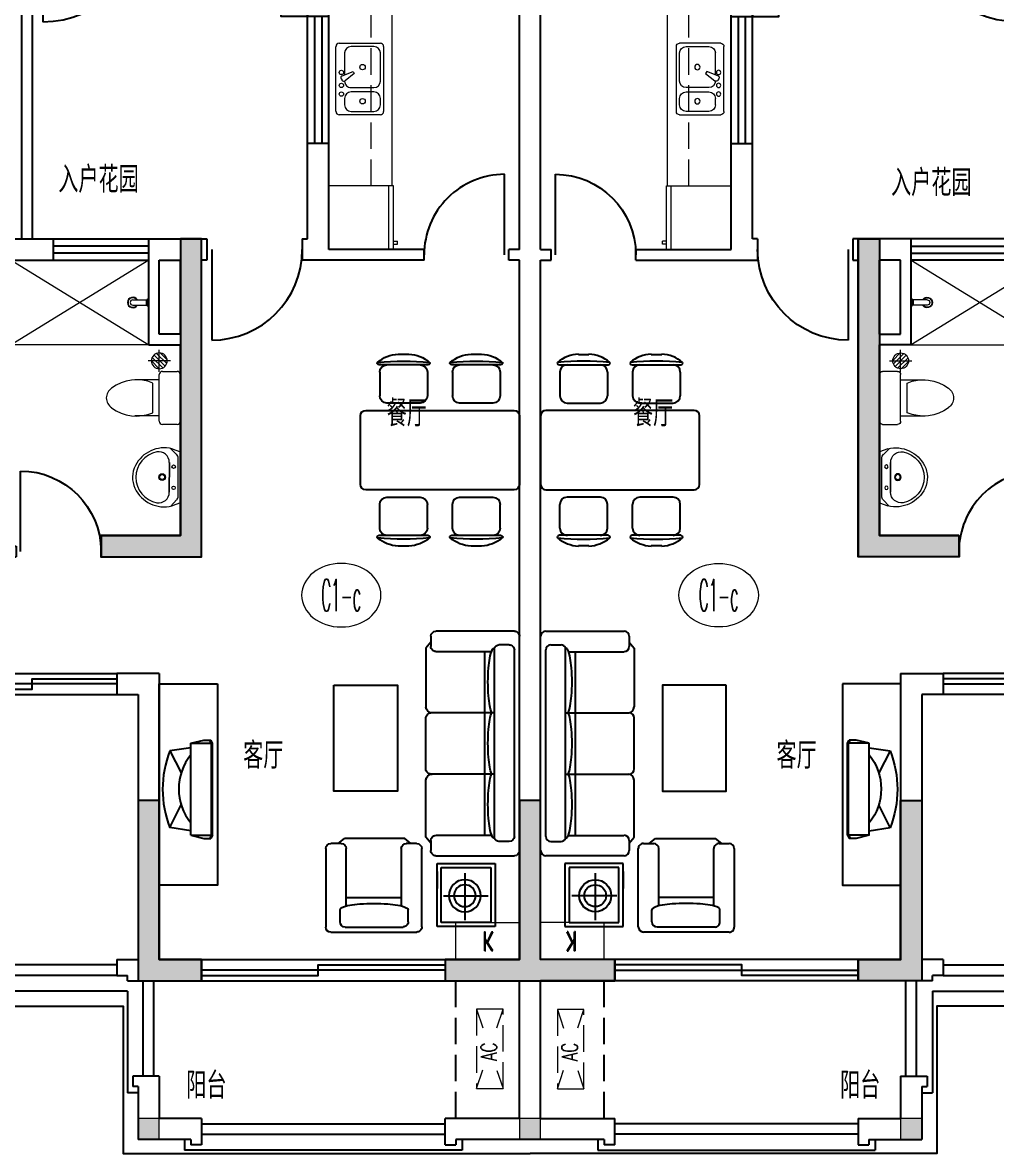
# Model space of a CAD drawing. Extents: x -503369 to -468969, y -592991 to -562131.
# Drawn here: x -490959 to -481766, y -592991 to -582319 of the extents above; entities that cross this region are included whole.
import ezdxf
from ezdxf.enums import TextEntityAlignment as Align

# ---------------------------------------------------------------- set-up
doc = ezdxf.new("R2010")
doc.units = 0
doc.header["$LTSCALE"] = 1000
doc.header["$MEASUREMENT"] = 0
doc.linetypes.add('DASH', pattern=[0.35, 0.25, -0.1])
doc.layers.get('0').update_dxf_attribs({"linetype": 'CONTINUOUS'})
for name, color, linetype, lineweight in [('AC', 11, 'CONTINUOUS', 9), ('FUR1', 223, 'CONTINUOUS', 0), ('GZH1', 8, 'CONTINUOUS', 9), ('GZZ1', 40, 'CONTINUOUS', 9), ('PS', 30, 'CONTINUOUS', 9), ('房间名称', 7, 'CONTINUOUS', 9)]:
    doc.layers.add(name, color=color, linetype=linetype, lineweight=lineweight)
for name, color, linetype in [('F', 8, 'CONTINUOUS'), ('FUR', 8, 'CONTINUOUS'), ('H1', 8, 'CONTINUOUS'), ('see', 200, 'CONTINUOUS'), ('STAIR', 3, 'CONTINUOUS'), ('WALL', 2, 'CONTINUOUS'), ('WINDOW', 3, 'CONTINUOUS'), ('WINDOW_TEXT', 7, 'CONTINUOUS'), ('Z1', 2, 'CONTINUOUS'), ('栏杆', 140, 'CONTINUOUS'), ('烟道', 193, 'CONTINUOUS'), ('热水器', 193, 'CONTINUOUS'), ('看线', 4, 'CONTINUOUS')]:
    doc.layers.add(name, color=color, linetype=linetype)
doc.styles.add('_HZTXT1', font='romand.shx', dxfattribs={"width": 0.7, "bigfont": 'hztxt.shx'})
doc.styles.add('_ROMANC', font='ROMANC', dxfattribs={"width": 0.6})
doc.styles.add('COMP', font='COMPLEX', dxfattribs={"bigfont": 'hztxt'})
doc.styles.add('DIM_FONT', font='ROMAND.shx', dxfattribs={"width": 0.7})
doc.styles.add('SIMPLEX', font='SIMPLEX.SHX')
doc.styles.get("Standard").update_dxf_attribs({"font": 'GBENOR', "bigfont": 'GBCBIG'})
doc.styles.add('ZBHZ', font='simplex.shx', dxfattribs={"width": 0.7, "bigfont": 'zbhz.shx'})

# ---------------------------------------------------------------- blocks, each defined once
blk = doc.blocks.new('dghy')
at = {"layer": 'H1'}
for points in [[(446041, 437841), (446241, 437841), (446041, 435041), (446241, 434841)], [(452641, 437841), (452441, 437841), (452641, 435041), (452441, 434841)], [(445291, 435041), (446041, 435041), (445291, 434841), (446241, 434841)], [(453391, 435041), (452641, 435041), (453391, 434841), (452441, 434841)], [(445641, 432541), (445841, 432541), (445641, 430841), (445841, 431041)], [(449241, 432541), (449441, 432541), (449241, 431041), (449441, 431041)], [(453041, 432541), (452841, 432541), (453041, 430841), (452841, 431041)], [(445841, 431041), (446241, 431041), (445641, 430841), (446241, 430841)], [(448541, 431041), (450141, 431041), (448541, 430841), (450141, 430841)], [(452841, 431041), (452441, 431041), (453041, 430841), (452441, 430841)]]:
    blk.add_solid(points, dxfattribs=at)
at = {"layer": 'Z1'}
for points in [[(445291, 435041), (445291, 434841), (446241, 434841), (446241, 437841), (446041, 437841), (446041, 435041)], [(453391, 435041), (453391, 434841), (452441, 434841), (452441, 437841), (452641, 437841), (452641, 435041)], [(446241, 430841), (446241, 431041), (445841, 431041), (445841, 432541), (445641, 432541), (445641, 430841)], [(448541, 430841), (450141, 430841), (450141, 431041), (449441, 431041), (449441, 432541), (449241, 432541), (449241, 431041), (448541, 431041)], [(452441, 430841), (452441, 431041), (452841, 431041), (452841, 432541), (453041, 432541), (453041, 430841)]]:
    blk.add_lwpolyline(points, close=True, dxfattribs=at)
blk = doc.blocks.new('_C10HGB')
at = {"linetype": 'DASH'}
for p, q in [((0, 250), (177, 191)), ((750, 250), (573, 191)), ((172, 57), (0, 0)), ((575, 58), (750, 0))]:
    blk.add_line(p, q, dxfattribs=at)
blk.add_lwpolyline([(750, 0), (750, 250), (0, 250), (0, 0), (750, 0)], dxfattribs=at)
at = {"style": '_ROMANC', "width": 0.7}
blk.add_text('AC', height=148.6, rotation=360, dxfattribs=at).set_placement((261, 60))
at = {"style": 'DIM_FONT', "width": 0.8, "flags": 9}
for tag in ['XSIZE', 'YSIZE']:
    blk.add_attdef(tag, (0, 0), '', height=0.5, dxfattribs=at)
blk = doc.blocks.new('_DBLK')
blk.add_line((-0.45, 0), (-0.45, -0.95))
blk.add_arc((-0.45, 0), 0.95, 270, 0)
at = {"layer": 'WINDOW_TEXT', "style": 'SIMPLEX', "flags": 9}
blk.add_attdef('A', text='', height=1, dxfattribs=at).set_placement((0, 1.5), align=Align.MIDDLE)
blk = doc.blocks.new('_WBLK')
for p, q in [((-0.5, 0.5), (0.5, 0.5)), ((0.5, 0.1667), (-0.5, 0.1667)), ((0.5, -0.1667), (-0.5, -0.1667)), ((-0.5, -0.5), (0.5, -0.5))]:
    blk.add_line(p, q)
at = {"layer": 'WINDOW_TEXT', "style": 'SIMPLEX', "flags": 9}
blk.add_attdef('A', text='', height=1, dxfattribs=at).set_placement((0, 1.5), align=Align.MIDDLE)
blk = doc.blocks.new('A$C3C1C112D')
for p, q in [((690, 706), (0, 706)), ((0, 50), (0, 706)), ((43, 670), (0, 670)), ((43, 671), (43, 640)), ((126, 640), (126, 671)), ((690, 670), (126, 670)), ((690, 706), (690, 50)), ((0, 561), (690, 561)), ((38, 562), (38, 95)), ((43, 640), (126, 640)), ((468, 619), (468, 607)), ((478, 610), (478, 593)), ((543, 610), (478, 610)), ((478, 593), (543, 593)), ((543, 593), (543, 610)), ((560, 618), (560, 607)), ((652, 562), (652, 95)), ((640, 0), (50, 0)), ((612, 55), (78, 55))]:
    blk.add_line(p, q)
blk.add_lwpolyline([(428, 611, 0.185158), (433, 599, 0.102042), (453, 584, 0.060862), (478, 576, 0.047173), (511, 573, 0.047173), (545, 576, 0.060862), (570, 584, 0.102042), (590, 599, 0.185158), (595, 611, 0.185158), (590, 624, 0.102042), (570, 638, 0.060862), (545, 647, 0.047173), (511, 650, 0.047173), (478, 647, 0.060862), (453, 638, 0.102042), (433, 624, 0.185158)], format="xyb", close=True)
for points in [[(560, 618, 0.259034), (558, 621, 0.076276), (546, 626, 0.036515), (533, 629, 0.026615), (514, 630, 0.026615), (495, 629, 0.036515), (482, 626, 0.076276), (470, 621, 0.259034), (468, 618, 0.078462), (468, 617, 0.056762)], [(560, 607, 0.259034), (558, 611, 0.076276), (546, 616, 0.036515), (533, 618, 0.026615), (514, 619, 0.026615), (495, 618, 0.036515), (482, 616, 0.076276), (470, 611, 0.259034), (468, 607, 0.259034), (470, 604, 0.056762), (478, 600, 0.036515)], [(543, 598, 0.008736), (546, 599, 0.076276), (558, 604, 0.259034), (560, 607, 0.259034)]]:
    blk.add_lwpolyline(points, format="xyb")
blk.add_circle((86, 671), 17.5)
for centre, radius, start, end in [((50, 50), 50, 180.0011, 270.0011), ((78, 95), 40, 180.0011, 270.0011), ((612, 95), 40, 270.0011, 0.0011), ((640, 50), 50, 270.0011, 0.0011)]:
    blk.add_arc(centre, radius, start, end)
at = {"oblique": 0, "width": 0.8, "flags": 9}
for tag in ['XSIZE', 'YSIZE']:
    blk.add_attdef(tag, (345, 706), '', height=0.5, rotation=0.0011, dxfattribs=at)
blk = doc.blocks.new('K')
at = {"layer": 'AC'}
blk.add_lwpolyline([(0, 0), (700, 0), (700, -300), (0, -300)], close=True, dxfattribs=at)
at = {"layer": 'AC', "style": '_HZTXT1', "width": 0.7}
blk.add_text('K', height=180, rotation=360, dxfattribs=at).set_placement((278, -244))
blk = doc.blocks.new('A$C508A78C2')
at = {"layer": 'AC', "xscale": -1, "rotation": 270}
blk.add_blockref('K', (300, 0), dxfattribs=at)
blk = doc.blocks.new('KT1')
at = {"layer": 'AC'}
blk.add_lwpolyline([(243659, 39366), (244009, 39366), (244009, 39966), (243659, 39966)], close=True, dxfattribs=at)
at = {"layer": 'AC', "style": '_HZTXT1', "width": 0.7}
blk.add_text('K', height=180, rotation=270, dxfattribs=at).set_placement((243748, 39714))
blk = doc.blocks.new('f')
at = {"layer": '热水器'}
blk.add_lwpolyline([(497435, 492394), (497435, 492144), (496935, 492144), (496935, 492394)], close=True, dxfattribs=at)
at = {"layer": '热水器', "style": '_HZTXT1', "oblique": -180, "text_generation_flag": 4, "width": 0.7}
blk.add_text('H', height=180, rotation=180, dxfattribs=at).set_placement((497262, 492182))
blk = doc.blocks.new('A$C69646BA1')
at = {"layer": 'FUR1'}
for p, q in [((65, 37), (7, 92)), ((38, 1), (9, 80)), ((519, 0), (38, 1)), ((41, 1), (518, 0)), ((99, 23), (459, 23)), ((420, 105), (138, 106)), ((138, 106), (420, 105)), ((495, 37), (552, 95)), ((548, 78), (519, 0))]:
    blk.add_line(p, q, dxfattribs=at)
for centre, radius in [((281, 173), 31.6), ((281, 173), 23), ((179, 66), 16.3), ((379, 65), 16.3)]:
    blk.add_circle(centre, radius, dxfattribs=at)
for centre, radius, start, end in [((307, 153), 307, 115.0915, 193.7817), ((279, 203), 250, 63.3535, 114.1543), ((279, 178), 244, 10.8497, 168.9284), ((248, 152), 309, 346.3232, 62.5659), ((139, 207), 101, 169.873, 269.3444), ((420, 206), 100, 270.0131, 10.3251), ((100, 73), 50, 226.7074, 269.8889), ((460, 72), 49.8, 269.7832, 315.4333)]:
    blk.add_arc(centre, radius, start, end, dxfattribs=at)
blk = doc.blocks.new('A$C466029EA')
for p, q in [((80, 200), (80, 430)), ((420, 200), (420, 430)), ((110, 260), (390, 260)), ((0, 30), (0, 170)), ((30, 200), (470, 200)), ((500, 170), (500, 30)), ((470, 0), (30, 0))]:
    blk.add_line(p, q)
for centre, radius, start, end in [((477, 413), 398, 143.3619, 202.5495), ((250, 590), 110, 33.4509, 146.5491), ((23, 413), 398, 337.4505, 36.6381), ((30, 170), 30, 90, 180), ((470, 170), 30, 0, 90), ((30, 30), 30, 180, 270), ((470, 30), 30, 270, 0)]:
    blk.add_arc(centre, radius, start, end)
at = {"style": 'DIM_FONT', "width": 0.8, "flags": 9}
for tag in ['YSIZE', 'XSIZE']:
    blk.add_attdef(tag, (250, 0), '', height=0.5, dxfattribs=at)
blk = doc.blocks.new('hdgfd')
at = {"layer": 'FUR1'}
for p, q in [((714922, 322637), (714852, 322637)), ((714852, 322627), (714852, 322637)), ((714922, 322627), (714852, 322627)), ((714862, 322487), (714862, 322627)), ((714912, 322617), (714862, 322617)), ((714912, 322487), (714912, 322627)), ((714922, 322627), (714922, 322637))]:
    blk.add_line(p, q, dxfattribs=at)
for radius, start, end in [(50, 120, 60), (45, 123.749, 56.251), (25, 180, 0)]:
    blk.add_arc((714887, 322487), radius, start, end, dxfattribs=at)
blk = doc.blocks.new('A$C64DF1172')
at = {"layer": 'PS', "linetype": 'ByBlock'}
h = blk.add_hatch(dxfattribs=at)
h.set_pattern_fill('ANSI31', color=256, scale=150, angle=180, style=0)
h.set_pattern_definition([(315, (-453209.595, 198025.227), (-13.25825215, -13.25825215), [])])
h.paths.add_polyline_path([(20, 70, 1), (120, 70, 1)])
for p, q in [((70, 140, 0), (70, 0, 0)), ((0, 70, 0), (140, 70, 0))]:
    blk.add_line(p, q, dxfattribs=at)
blk.add_circle((70, 70, 0), 50, dxfattribs=at)
blk = doc.blocks.new('JAFDSF')
at = {"layer": 'FUR1'}
for p, q in [((707041, 322322), (705741, 322322)), ((705741, 321522), (707041, 322322)), ((707041, 321522), (705741, 322322))]:
    blk.add_line(p, q, dxfattribs=at)
at = {"layer": 'WALL'}
for p, q in [((707041, 322322), (707041, 321522)), ((707041, 322322), (707341, 322322)), ((707141, 322222), (707141, 321522)), ((707341, 322222), (707141, 322222)), ((707141, 321522), (707341, 321522))]:
    blk.add_line(p, q, dxfattribs=at)
at = {"layer": 'FUR1', "xscale": -1}
for name, p, rotation in [('A$C69646BA1', (707342, 323850), 89.88893833648052), ('A$C466029EA', (707341, 323072), 90), ('hdgfd', (384404, -392965), 270)]:
    blk.add_blockref(name, p, dxfattribs=dict(at, rotation=rotation))
at = {"layer": 'PS', "xscale": 1.5, "yscale": 1.5, "zscale": 1.5, "rotation": 270}
blk.add_blockref('A$C64DF1172', (707036, 322577, 0), dxfattribs=at)
blk = doc.blocks.new('sdsf')
at = {"layer": '烟道'}
for points in [[(791666, 418028), (792216, 418028), (792216, 418448), (791666, 418448)], [(791681, 418043), (792201, 418043), (792201, 418433), (791681, 418433)]]:
    blk.add_lwpolyline(points, close=True, dxfattribs=at)
blk.add_lwpolyline([(792201, 418043), (791822, 418132), (791681, 418433)], dxfattribs=at)
blk = doc.blocks.new('REF1')
for p, q in [((-300, -566), (300, -566)), ((-250, -610), (-250, -650)), ((-220, -610), (-220, -650)), ((-250, -650), (-220, -650))]:
    blk.add_line(p, q)
blk.add_lwpolyline([(-300, -610), (300, -610), (300, 0), (-300, 0)], close=True)
blk = doc.blocks.new('M_E29JIV')
at = {"color": 0, "linetype": 'ByBlock'}
for p, q in [((31, 337), (419, 337)), ((0, -307), (0, 307)), ((82, 245), (82, 40)), ((358, 307), (143, 307)), ((419, -20), (419, 245)), ((450, 307), (450, -307)), ((48, 2), (57, -12)), ((59, 31), (163, 70)), ((173, 53), (87, -18)), ((163, 70), (173, 53)), ((143, -82), (358, -82)), ((82, -184), (82, -245)), ((358, -123), (143, -123)), ((419, -245), (419, -184)), ((143, -307), (358, -307)), ((419, -338), (31, -338))]:
    blk.add_line(p, q, dxfattribs=at)
for centre, radius in [((251, 112), 25.6), ((51, 61), 20.5), ((51, -61), 20.5), ((51, -143), 20.5), ((251, -210), 25.6)]:
    blk.add_circle(centre, radius, dxfattribs=at)
for centre, radius, start, end in [((31, 307), 30.7, 90, 180), ((419, 307), 30.7, 0, 90), ((143, 245), 61.4, 90, 180), ((358, 245), 61.4, 0, 90), ((66, 12), 20.5, 110.5377, 210), ((74, -2), 20.5, 210, 309.4623), ((143, -20), 61.4, 180, 270), ((358, -20), 61.4, 270, 0), ((143, -184), 61.4, 90, 180), ((358, -184), 61.4, 0, 90), ((31, -307), 30.7, 180, 270), ((143, -245), 61.4, 180, 270), ((358, -245), 61.4, 270, 0), ((419, -307), 30.7, 270, 0)]:
    blk.add_arc(centre, radius, start, end, dxfattribs=at)
at = {"style": 'DIM_FONT', "width": 0.8, "flags": 9}
for tag in ['XSIZE', 'YSIZE']:
    blk.add_attdef(tag, (0, 0), '', height=0.5, dxfattribs=at)
blk = doc.blocks.new('A$C65CE207E')
for p, q in [((500, 700), (0, 700)), ((0, 700), (0, 0)), ((44, 649), (387, 649)), ((44, 27), (44, 649)), ((100, 27), (100, 649)), ((387, 649), (387, 27)), ((500, 0), (500, 700)), ((52, 607), (68, 607)), ((52, 543), (52, 607)), ((68, 543), (52, 543)), ((77, 624), (66, 624)), ((68, 607), (68, 543)), ((78, 532), (66, 532)), ((52, 70), (52, 134)), ((52, 134), (68, 134)), ((77, 151), (66, 151)), ((68, 134), (68, 70)), ((387, 27), (44, 27)), ((68, 70), (52, 70)), ((78, 59), (66, 59)), ((0, 0), (500, 0))]:
    blk.add_line(p, q)
for points in [[(57, 607, -0.008736), (58, 610, -0.076276), (63, 622, -0.259034), (66, 624, -0.259034)], [(66, 624, -0.259034), (70, 622, -0.076276), (75, 610, -0.036515), (77, 597, -0.026615), (78, 578, -0.026615), (77, 559, -0.036515), (75, 546, -0.076276), (70, 534, -0.259034), (66, 532, -0.259034), (63, 534, -0.056762), (59, 543, -0.036515)], [(77, 624, -0.259034), (80, 622, -0.076276), (85, 610, -0.036515), (88, 597, -0.026615), (89, 578, -0.026615), (88, 559, -0.036515), (85, 546, -0.076276), (80, 534, -0.259034), (77, 532, -0.078462), (76, 532, -0.056762)], [(57, 134, -0.008736), (58, 137, -0.076276), (63, 149, -0.259034), (66, 151, -0.259034)], [(66, 151, -0.259034), (70, 149, -0.076276), (75, 137, -0.036515), (77, 124, -0.026615), (78, 105, -0.026615), (77, 86, -0.036515), (75, 73, -0.076276), (70, 61, -0.259034), (66, 59, -0.259034), (63, 61, -0.056762), (59, 70, -0.036515)], [(77, 151, -0.259034), (80, 149, -0.076276), (85, 137, -0.036515), (88, 124, -0.026615), (89, 105, -0.026615), (88, 86, -0.036515), (85, 73, -0.076276), (80, 61, -0.259034), (77, 59, -0.078462), (76, 59, -0.056762)]]:
    blk.add_lwpolyline(points, format="xyb")
for centre, radius in [((241, 484), 82.5), ((241, 484), 31.6), ((241, 192), 82.5), ((241, 192), 31.6)]:
    blk.add_circle(centre, radius)
at = {"oblique": -180, "text_generation_flag": 4, "width": 0.8, "flags": 9}
for tag in ['YSIZE', 'XSIZE']:
    blk.add_attdef(tag, (500, 350), '', height=0.5, rotation=90, dxfattribs=at)
blk = doc.blocks.new('ht')
at = {"layer": '烟道'}
for points in [[(452112, 309628), (452112, 309078), (451612, 309078), (451612, 309628)], [(452097, 309613), (452097, 309093), (451627, 309093), (451627, 309613)]]:
    blk.add_lwpolyline(points, close=True, dxfattribs=at)
blk.add_lwpolyline([(452097, 309093), (452008, 309471), (451627, 309613)], dxfattribs=at)
blk = doc.blocks.new('hgsgdf')
at = {"layer": 'FUR1', "linetype": 'DASH'}
for p, q in [((673924, 475258), (673924, 477108)), ((675324, 477108), (674024, 477108))]:
    blk.add_line(p, q, dxfattribs=at)
at = {"layer": 'FUR1'}
for p in [(674124, 475258), (675324, 477058)]:
    blk.add_line(p, (674124, 477058), dxfattribs=at)
at = {"layer": 'see'}
blk.add_line((671624, 467658), (669824, 467658), dxfattribs=at)
at = {"layer": 'STAIR'}
for q in [(670674, 477058), (670074, 474758)]:
    blk.add_line((670074, 477058), q, dxfattribs=at)
at = {"layer": 'WALL'}
for p, q in [((670774, 477858), (670524, 477858)), ((670774, 477858), (670774, 477658)), ((671774, 477858), (671824, 477858)), ((671774, 477858), (671774, 477658)), ((672024, 477858), (675424, 477858)), ((670774, 477658), (670724, 477658)), ((671774, 477658), (673324, 477658)), ((673324, 476858), (673324, 477658)), ((673524, 477658), (675324, 477658)), ((673524, 476858), (673524, 477658)), ((675324, 474658), (675324, 477658)), ((673524, 476858), (673324, 476858)), ((673324, 474758), (673324, 475658)), ((673524, 475658), (673324, 475658)), ((673524, 474658), (673524, 475658)), ((667524, 473658), (667524, 474758)), ((667524, 474758), (670924, 474758)), ((670924, 474558), (670924, 474758)), ((671824, 474758), (672374, 474758)), ((671824, 474558), (671824, 474758)), ((672374, 474758), (672374, 474558)), ((673274, 474758), (673324, 474758)), ((673274, 474758), (673274, 474558)), ((674424, 474658), (673524, 474658)), ((674424, 474558), (674424, 474658)), ((675324, 474658), (675224, 474658)), ((675224, 474558), (675224, 474658)), ((670424, 474558), (667724, 474558)), ((667724, 473558), (667724, 474558)), ((670424, 471858), (670424, 474558)), ((670524, 471858), (670524, 474558)), ((670524, 474558), (670924, 474558)), ((672124, 473858), (672124, 474558)), ((672374, 474558), (672324, 474558)), ((672324, 471758), (672324, 474558)), ((674424, 474558), (673274, 474558)), ((675324, 474558), (675224, 474558)), ((675324, 467958), (675324, 474558)), ((672124, 471958), (672124, 473758)), ((667724, 471958), (665924, 471958)), ((665924, 471958), (665924, 467758)), ((667724, 471958), (667724, 471858)), ((671374, 471958), (672124, 471958)), ((667724, 471858), (669474, 471858)), ((669474, 471858), (669474, 471758)), ((670374, 471858), (670424, 471858)), ((670374, 471858), (670374, 471758)), ((670524, 471858), (670574, 471858)), ((670574, 471858), (670574, 471758)), ((671374, 471858), (671374, 471758)), ((669224, 471758), (666124, 471758)), ((666124, 471758), (666124, 467958)), ((669224, 471658), (669224, 471758)), ((669424, 471758), (669474, 471758)), ((669424, 471658), (669424, 471758)), ((670374, 471758), (670574, 471758)), ((671374, 471758), (672324, 471758)), ((669224, 471658), (669424, 471658)), ((669224, 470758), (669424, 470758)), ((669224, 467958), (669224, 470758)), ((669424, 470658), (669424, 470758)), ((669424, 470658), (669924, 470658)), ((669924, 470658), (669924, 470458)), ((671524, 470658), (671524, 470458)), ((671924, 470658), (671524, 470658)), ((671924, 470658), (671924, 467958)), ((669424, 467958), (669424, 470458)), ((669424, 470458), (669924, 470458)), ((671524, 470458), (671724, 470458)), ((671724, 470458), (671724, 467958)), ((669924, 467958), (669424, 467958)), ((669924, 467958), (669924, 467808)), ((671524, 467958), (671524, 467808)), ((671524, 467958), (671724, 467958)), ((671924, 467958), (672324, 467958)), ((672324, 467958), (672324, 467758)), ((674624, 467958), (675324, 467958)), ((674624, 467958), (674624, 467758)), ((669824, 467758), (669724, 467758)), ((669924, 467808), (669824, 467808)), ((669824, 467758), (669824, 467808)), ((671524, 467808), (671624, 467808)), ((671624, 467758), (671624, 467808)), ((671624, 467758), (672324, 467758)), ((674624, 467758), (675324, 467758))]:
    blk.add_line(p, q, dxfattribs=at)
at = {"layer": 'WINDOW'}
for p, q in [((667724, 473558), (667724, 471958)), ((669924, 470658), (671524, 470658)), ((669924, 470458), (671524, 470458)), ((672324, 467958), (674624, 467958)), ((672324, 467758), (674624, 467758))]:
    blk.add_line(p, q, dxfattribs=at)
for points in [[(669924, 470508), (670724, 470508), (670724, 470558), (669924, 470558)], [(671524, 470558), (670724, 470558), (670724, 470608), (671524, 470608)], [(671524, 470558), (670724, 470558), (670724, 470608), (671524, 470608)], [(672324, 467808), (673424, 467808), (673424, 467858), (672324, 467858)], [(674624, 467858), (673424, 467858), (673424, 467908), (674624, 467908)], [(674624, 467858), (673424, 467858), (673424, 467908), (674624, 467908)]]:
    blk.add_lwpolyline(points, close=True, dxfattribs=at)
at = {"layer": '栏杆'}
for p, q in [((670624, 477658), (670624, 474758)), ((670724, 477658), (670724, 474758)), ((671524, 467908), (669924, 467908)), ((671524, 467808), (669924, 467808))]:
    blk.add_line(p, q, dxfattribs=at)
at = {"layer": 'AC'}
for name, p, rotation in [('_C10HGB', (670527, 475732), 90), ('A$C508A78C2', (666423, 470623), 180)]:
    blk.add_blockref(name, p, dxfattribs=dict(at, rotation=rotation))
at = {"layer": 'AC', "xscale": -1}
for name, p, rotation in [('K', (669074, 474258), 180), ('KT1', (714689, 711967), 90)]:
    blk.add_blockref(name, p, dxfattribs=dict(at, rotation=rotation))
at = {"layer": 'FUR1', "xscale": 0.9916666666395026, "yscale": 0.9916666666395026, "zscale": 0.9916666666666667, "rotation": 270.0000004304741}
blk.add_blockref('A$C3C1C112D', (672547, 477594), dxfattribs=at)
at = {"layer": 'FUR1'}
blk.add_blockref('ht', (221911, 168031), dxfattribs=at)
for name, p, rotation in [('A$C65CE207E', (675074, 477108), 90), ('M_E29JIV', (673592, 476268), 4.66907463e-08), ('REF1', (673524, 474958), 89.99999993663398)]:
    blk.add_blockref(name, p, dxfattribs=dict(at, rotation=rotation))
at = {"layer": 'WINDOW'}
for name, p, xscale, yscale, zscale in [('_DBLK', (671274, 477758), 1000, 1000, 1000), ('_WBLK', (671374, 474658), 900, 200, 900), ('_DBLK', (672824, 474658), 900, 900, 900)]:
    blk.add_blockref(name, p, dxfattribs=dict(at, xscale=xscale, yscale=yscale, zscale=zscale))
for name, p, xscale, yscale, zscale, rotation in [('_WBLK', (673424, 476258), 1200, 200.0000000001164, 1200, 90), ('_DBLK', (674824, 474608), 800, 800, 800, 180), ('_DBLK', (669924, 471808), 900, 900, 900, 180), ('_DBLK', (670974, 471808), -800, 800, 800, 180), ('_DBLK', (669324, 471208), 900, 900, 900, 270)]:
    blk.add_blockref(name, p, dxfattribs=dict(at, xscale=xscale, yscale=yscale, zscale=zscale, rotation=rotation))
at = {"layer": '房间名称', "xscale": -1, "rotation": 180}
blk.add_blockref('JAFDSF', (-35217, 796080), dxfattribs=at)
at = {"layer": '烟道'}
blk.add_blockref('sdsf', (-122142, 56730), dxfattribs=at)
at = {"layer": '热水器', "rotation": 90}
blk.add_blockref('f', (1165468, -20077), dxfattribs=at)
blk = doc.blocks.new('dgsdf')
at = {"layer": 'FUR1', "linetype": 'DASH'}
for p, q in [((685252, 477108), (686552, 477108)), ((686652, 475258), (686652, 477108))]:
    blk.add_line(p, q, dxfattribs=at)
at = {"layer": 'FUR1'}
for p in [(685252, 477058), (686452, 475258)]:
    blk.add_line(p, (686452, 477058), dxfattribs=at)
at = {"layer": 'see'}
blk.add_line((688952, 467658), (690752, 467658), dxfattribs=at)
at = {"layer": 'STAIR'}
for q in [(689902, 477058), (690502, 474758)]:
    blk.add_line((690502, 477058), q, dxfattribs=at)
at = {"layer": 'WALL'}
for p, q in [((688552, 477858), (685152, 477858)), ((688802, 477858), (688752, 477858)), ((688802, 477858), (688802, 477658)), ((689802, 477858), (690052, 477858)), ((689802, 477858), (689802, 477658)), ((685252, 474658), (685252, 477658)), ((687052, 477658), (685252, 477658)), ((687052, 476858), (687052, 477658)), ((688802, 477658), (687252, 477658)), ((687252, 476858), (687252, 477658)), ((689802, 477658), (690252, 477658)), ((687052, 476858), (687252, 476858)), ((687052, 474658), (687052, 475658)), ((687052, 475658), (687252, 475658)), ((687252, 474758), (687252, 475658)), ((687302, 474758), (687252, 474758)), ((687302, 474758), (687302, 474558)), ((688202, 474758), (688202, 474558)), ((688752, 474758), (688202, 474758)), ((688752, 474558), (688752, 474758)), ((693052, 474758), (689652, 474758)), ((689652, 474558), (689652, 474758)), ((693052, 473658), (693052, 474758)), ((685252, 474658), (685352, 474658)), ((685352, 474558), (685352, 474658)), ((686152, 474658), (687052, 474658)), ((686152, 474558), (686152, 474658)), ((685252, 474558), (685352, 474558)), ((685252, 467958), (685252, 474558)), ((686152, 474558), (687302, 474558)), ((688202, 474558), (688252, 474558)), ((688252, 471758), (688252, 474558)), ((688452, 473858), (688452, 474558)), ((690052, 474558), (689652, 474558)), ((690052, 471858), (690052, 474558)), ((690152, 474558), (692852, 474558)), ((690152, 471858), (690152, 474558)), ((692852, 473558), (692852, 474558)), ((688452, 471958), (688452, 473758)), ((689202, 471958), (688452, 471958)), ((692852, 471958), (694652, 471958)), ((692852, 471958), (692852, 471858)), ((694652, 471958), (694652, 467758)), ((689202, 471858), (689202, 471758)), ((690052, 471858), (690002, 471858)), ((690002, 471858), (690002, 471758)), ((690202, 471858), (690152, 471858)), ((690202, 471858), (690202, 471758)), ((692852, 471858), (691102, 471858)), ((691102, 471858), (691102, 471758)), ((689202, 471758), (688252, 471758)), ((690202, 471758), (690002, 471758)), ((691152, 471758), (691102, 471758)), ((691152, 471658), (691152, 471758)), ((691352, 471658), (691352, 471758)), ((691352, 471758), (694452, 471758)), ((694452, 471758), (694452, 467958)), ((691352, 471658), (691152, 471658)), ((691152, 470658), (691152, 470758)), ((691352, 470758), (691152, 470758)), ((691352, 467958), (691352, 470758)), ((688652, 470658), (688652, 467958)), ((688652, 470658), (689052, 470658)), ((689052, 470658), (689052, 470458)), ((690652, 470658), (690652, 470458)), ((691152, 470658), (690652, 470658)), ((688852, 470458), (688852, 467958)), ((689052, 470458), (688852, 470458)), ((691152, 470458), (690652, 470458)), ((691152, 467958), (691152, 470458)), ((685952, 467958), (685252, 467958)), ((685952, 467958), (685952, 467758)), ((688252, 467958), (688252, 467758)), ((688652, 467958), (688252, 467958)), ((689052, 467958), (688852, 467958)), ((689052, 467958), (689052, 467808)), ((690652, 467958), (690652, 467808)), ((690652, 467958), (691152, 467958)), ((685952, 467758), (685252, 467758)), ((688952, 467758), (688252, 467758)), ((689052, 467808), (688952, 467808)), ((688952, 467758), (688952, 467808)), ((690652, 467808), (690752, 467808)), ((690752, 467758), (690752, 467808)), ((690752, 467758), (690852, 467758))]:
    blk.add_line(p, q, dxfattribs=at)
at = {"layer": 'WINDOW'}
for p, q in [((692852, 473558), (692852, 471958)), ((690652, 470658), (689052, 470658)), ((690652, 470458), (689052, 470458)), ((688252, 467958), (685952, 467958)), ((688252, 467758), (685952, 467758))]:
    blk.add_line(p, q, dxfattribs=at)
for points in [[(689052, 470558), (689852, 470558), (689852, 470608), (689052, 470608)], [(689052, 470558), (689852, 470558), (689852, 470608), (689052, 470608)], [(690652, 470508), (689852, 470508), (689852, 470558), (690652, 470558)], [(685952, 467858), (687152, 467858), (687152, 467908), (685952, 467908)], [(685952, 467858), (687152, 467858), (687152, 467908), (685952, 467908)], [(688252, 467808), (687152, 467808), (687152, 467858), (688252, 467858)]]:
    blk.add_lwpolyline(points, close=True, dxfattribs=at)
at = {"layer": '栏杆'}
for p, q in [((689852, 477658), (689852, 474758)), ((689902, 477658), (689902, 474758)), ((689052, 467908), (690652, 467908)), ((689052, 467808), (690652, 467808))]:
    blk.add_line(p, q, dxfattribs=at)
at = {"layer": 'AC', "xscale": -1}
for name, p, rotation in [('_C10HGB', (690049, 475732), 270), ('A$C508A78C2', (694153, 470623), 180)]:
    blk.add_blockref(name, p, dxfattribs=dict(at, rotation=rotation))
at = {"layer": 'AC'}
for name, p, rotation in [('K', (691502, 474258), 180), ('KT1', (645887, 711967), 270)]:
    blk.add_blockref(name, p, dxfattribs=dict(at, rotation=rotation))
at = {"layer": 'FUR1', "xscale": -1}
for name, p, rotation in [('A$C65CE207E', (685502, 477108), 270), ('M_E29JIV', (686984, 476268), 359.9999999533093), ('REF1', (687052, 474958), 270.000000063366)]:
    blk.add_blockref(name, p, dxfattribs=dict(at, rotation=rotation))
blk.add_blockref('ht', (1138664, 168031), dxfattribs=at)
at = {"layer": 'FUR1', "xscale": -0.9916666666395026, "yscale": 0.9916666666395026, "zscale": 0.9916666666666667, "rotation": 89.99999956952593}
blk.add_blockref('A$C3C1C112D', (688029, 477594), dxfattribs=at)
at = {"layer": 'WINDOW'}
for name, p, xscale, yscale, zscale in [('_DBLK', (689302, 477758), -1000, 1000, 1000), ('_WBLK', (689202, 474658), -900, 200, 900), ('_DBLK', (687752, 474658), -900, 900, 900)]:
    blk.add_blockref(name, p, dxfattribs=dict(at, xscale=xscale, yscale=yscale, zscale=zscale))
for name, p, xscale, yscale, zscale, rotation in [('_WBLK', (687152, 476258), -1200, 200.0000000001164, 1200, 270), ('_DBLK', (685752, 474608), -800, 800, 800, 180), ('_DBLK', (690652, 471808), -900, 900, 900, 180), ('_DBLK', (689602, 471808), 800, 800, 800, 180), ('_DBLK', (691252, 471208), -900, 900, 900, 90)]:
    blk.add_blockref(name, p, dxfattribs=dict(at, xscale=xscale, yscale=yscale, zscale=zscale, rotation=rotation))
at = {"layer": '房间名称', "rotation": 180}
blk.add_blockref('JAFDSF', (1395793, 796080), dxfattribs=at)
at = {"layer": '烟道'}
blk.add_blockref('sdsf', (-101163, 56730), dxfattribs=at)
at = {"layer": '热水器', "xscale": -1, "rotation": 270}
blk.add_blockref('f', (195108, -20077), dxfattribs=at)
blk = doc.blocks.new('ytt')
at = {"layer": 'see'}
for p, q in [((461681, 389858), (461681, 389958)), ((464301, 389958), (461681, 389958)), ((464301, 389858), (464301, 389958)), ((465581, 389958), (468201, 389958)), ((465581, 389858), (465581, 389958)), ((468201, 389858), (468201, 389958)), ((461241, 389418), (461141, 389418)), ((461141, 388458), (461141, 389418)), ((468641, 389418), (468741, 389418)), ((468741, 388458), (468741, 389418))]:
    blk.add_line(p, q, dxfattribs=at)
at = {"layer": 'STAIR', "linetype": 'DASH'}
for p, q in [((464241, 389658), (464241, 388358)), ((465641, 389658), (465641, 388358))]:
    blk.add_line(p, q, dxfattribs=at)
at = {"layer": 'WALL'}
for p, q in [((461241, 389358), (461241, 389858)), ((461741, 389858), (461241, 389858)), ((461841, 389908), (461741, 389908)), ((461741, 389858), (461741, 389908)), ((461841, 389658), (461841, 389908)), ((464141, 389908), (464141, 389658)), ((464141, 389908), (464241, 389908)), ((464241, 389858), (464241, 389908)), ((465641, 389858), (464241, 389858)), ((465741, 389908), (465641, 389908)), ((465641, 389858), (465641, 389908)), ((465741, 389908), (465741, 389658)), ((468041, 389658), (468041, 389908)), ((468041, 389908), (468141, 389908)), ((468141, 389858), (468141, 389908)), ((468141, 389858), (468641, 389858)), ((468641, 389358), (468641, 389858)), ((461441, 389258), (461441, 389658)), ((461841, 389658), (461441, 389658)), ((464841, 389658), (464141, 389658)), ((464841, 389658), (464841, 388358)), ((465041, 389658), (465741, 389658)), ((465041, 389658), (465041, 388358)), ((468041, 389658), (468441, 389658)), ((468441, 389258), (468441, 389658)), ((461191, 389258), (461191, 389358)), ((461241, 389358), (461191, 389358)), ((468641, 389358), (468691, 389358)), ((468691, 389258), (468691, 389358)), ((461441, 389258), (461191, 389258)), ((468441, 389258), (468691, 389258))]:
    blk.add_line(p, q, dxfattribs=at)
at = {"layer": '栏杆'}
for p, q in [((461841, 389808), (464141, 389808)), ((468041, 389808), (465741, 389808)), ((461841, 389708), (464141, 389708)), ((468041, 389708), (465741, 389708)), ((461291, 389258), (461291, 388358)), ((461391, 389258), (461391, 388358)), ((468491, 389258), (468491, 388358)), ((468591, 389258), (468591, 388358))]:
    blk.add_line(p, q, dxfattribs=at)
at = {"layer": 'AC', "xscale": -1, "rotation": 90}
for p in [(464687, 389377), (465450, 389379)]:
    blk.add_blockref('_C10HGB', p, dxfattribs=at)
blk = doc.blocks.new('l4')
at = {"layer": 'GZH1'}
for points in [[(455848, 422476), (456048, 422476), (455848, 422276), (456048, 422276)], [(459448, 422476), (459648, 422476), (459448, 422276), (459648, 422276)], [(463048, 422476), (463248, 422476), (463048, 422276), (463248, 422276)]]:
    blk.add_solid(points, dxfattribs=at)
at = {"layer": 'GZZ1'}
for points in [[(455848, 422276), (456048, 422276), (456048, 422476), (455848, 422476)], [(459448, 422276), (459648, 422276), (459648, 422476), (459448, 422476)], [(463048, 422276), (463248, 422276), (463248, 422476), (463048, 422476)]]:
    blk.add_lwpolyline(points, close=True, dxfattribs=at)
at = {"layer": 'H1'}
for points in [[(456248, 430776), (456448, 430776), (456248, 427976), (456448, 427776)], [(462848, 430776), (462648, 430776), (462848, 427976), (462648, 427776)], [(455498, 427976), (456248, 427976), (455498, 427776), (456448, 427776)], [(463598, 427976), (462848, 427976), (463598, 427776), (462648, 427776)], [(455848, 425476), (456048, 425476), (455848, 423776), (456048, 423976)], [(459448, 425476), (459648, 425476), (459448, 423976), (459648, 423976)], [(463248, 425476), (463048, 425476), (463248, 423776), (463048, 423976)], [(456048, 423976), (456448, 423976), (455848, 423776), (456448, 423776)], [(458748, 423976), (460348, 423976), (458748, 423776), (460348, 423776)], [(463048, 423976), (462648, 423976), (463248, 423776), (462648, 423776)]]:
    blk.add_solid(points, dxfattribs=at)
at = {"layer": 'Z1'}
for points in [[(455498, 427976), (455498, 427776), (456448, 427776), (456448, 430776), (456248, 430776), (456248, 427976)], [(463598, 427976), (463598, 427776), (462648, 427776), (462648, 430776), (462848, 430776), (462848, 427976)], [(456448, 423776), (456448, 423976), (456048, 423976), (456048, 425476), (455848, 425476), (455848, 423776)], [(458748, 423776), (460348, 423776), (460348, 423976), (459648, 423976), (459648, 425476), (459448, 425476), (459448, 423976), (458748, 423976)], [(462648, 423776), (462648, 423976), (463048, 423976), (463048, 425476), (463248, 425476), (463248, 423776)]]:
    blk.add_lwpolyline(points, close=True, dxfattribs=at)
blk = doc.blocks.new('A$C36161383')
for p, q in [((2052, 1828), (2792, 1828)), ((2005, 1710), (1957, 1652)), ((2004, 1684), (2004, 1780)), ((2840, 1780), (2840, 970)), ((1957, 1083), (1957, 1652)), ((2594, 1635), (2052, 1636)), ((2512, 1631), (2512, 1118)), ((2744, 1693), (2628, 1693)), ((2792, 1645), (2792, 1099)), ((2796, 1536), (2792, 1536)), ((2792, 1436), (2792, 1435)), ((2005, 1025), (1957, 1083)), ((2002, 972), (2002, 1068)), ((2594, 1115), (2052, 1115)), ((2743, 1051), (2631, 1051)), ((103, 835), (161, 883)), ((161, 883), (713, 883)), ((1300, 883), (819, 883)), ((1943, 883), (1406, 883)), ((2001, 835), (1943, 883)), ((2791, 922), (2052, 922)), ((0, 48), (0, 788)), ((48, 836), (144, 836)), ((189, 803), (191, 801)), ((193, 258), (193, 788)), ((770, 235), (770, 835)), ((1348, 235), (1348, 835)), ((1927, 257), (1927, 786)), ((1974, 836), (2071, 836)), ((2119, 788), (2119, 48)), ((2192, 778), (2192, 230)), ((2788, 778), (2192, 778)), ((2269, 778), (2427, 778)), ((2788, 230), (2788, 778)), ((2231, 738), (2231, 270)), ((2749, 738), (2231, 738)), ((2496, 718), (2496, 295)), ((2749, 270), (2749, 738)), ((2284, 516), (2727, 516)), ((1922, 328), (196, 328)), ((1958, 235), (155, 235)), ((1926, 258), (1926, 260)), ((2192, 230), (2788, 230)), ((2231, 270), (2749, 270)), ((129, 96), (129, 193)), ((1984, 96), (1984, 193)), ((1936, 48), (177, 48)), ((2071, 0), (48, 0))]:
    blk.add_line(p, q)
blk.add_lwpolyline([(508, 1752), (508, 1152), (1508, 1152), (1508, 1752)], close=True)
for radius in [151, 103]:
    blk.add_circle((2496, 516), radius)
for centre, radius, start, end in [((2052, 1780), 48.2, 89.977, 179.977), ((2792, 1780), 48.2, 359.977, 89.977), ((2052, 1684), 48.2, 179.977, 269.977), ((3459, 1439), 888, 169.4624, 175.5808), ((2947, 1534), 368, 156.2624, 169.4624), ((2628, 1674), 19.3, 89.977, 156.2624), ((2744, 1645), 48.2, 359.977, 89.977), ((4289, 1374), 1720, 175.5808, 179.977), ((4289, 1374), 1720, 179.977, 184.3732), ((3459, 1311), 888, 184.3732, 190.4916), ((2052, 1067), 48.2, 89.977, 179.977), ((2947, 1216), 368, 190.4916, 204.8181), ((2743, 1099), 48.2, 269.977, 359.977), ((2052, 970), 48.2, 179.977, 269.977), ((2631, 1070), 19.3, 204.8181, 269.977), ((2791, 970), 48.2, 269.977, 359.977), ((713, 825), 57.8, 0, 90), ((819, 835), 48.2, 90, 180), ((1300, 835), 48.2, 360, 90), ((1406, 825), 57.8, 90, 180), ((48, 788), 48.2, 90, 180), ((144, 788), 48.2, 360, 90), ((1974, 788), 48.2, 90, 180), ((2071, 788), 48.2, 360, 90), ((177, 193), 48.2, 111.7614, 180), ((177, 237), 17.5, 114.1363, 179.7479), ((320, -82), 368, 100.5146, 114.1363), ((415, -594), 888, 94.3962, 100.5146), ((479, -1423), 1720, 90, 94.3962), ((479, -1423), 1720, 85.6038, 90), ((542, -594), 888, 79.4854, 85.6038), ((637, -82), 368, 68.9667, 79.4854), ((899, -82), 368, 100.5146, 111.0333), ((994, -594), 888, 94.3962, 100.5146), ((1058, -1423), 1720, 90, 94.3962), ((1058, -1423), 1720, 85.6038, 90), ((1122, -594), 888, 79.4854, 85.6038), ((1217, -82), 368, 68.9667, 79.4854), ((1475, -82), 368, 100.5146, 111.0333), ((1570, -594), 888, 94.3962, 100.5146), ((1634, -1423), 1720, 90, 94.3962), ((1634, -1423), 1720, 85.6038, 90), ((1698, -594), 888, 79.4854, 85.6038), ((1793, -82), 368, 65.8637, 79.4854), ((1936, 237), 17.5, 0.4251, 65.8637), ((1936, 193), 48.2, 360, 68.4088), ((48, 48), 48.2, 180, 270), ((177, 96), 48.2, 180, 270), ((1936, 96), 48.2, 270, 360), ((2071, 48), 48.2, 270, 360)]:
    blk.add_arc(centre, radius, start, end)
blk = doc.blocks.new('A$C0E8A3607')
for p, q in [((70, 205), (101, 402)), ((101, 402), (316, 296)), ((826, 402), (618, 296)), ((856, 205), (826, 402)), ((30, 205), (0, 81)), ((30, 205), (897, 205)), ((30, 205), (30, 0)), ((897, 205), (897, 0)), ((897, 205), (897, 0)), ((897, 205), (927, 81)), ((0, 81), (0, 16)), ((30, 0), (0, 16)), ((32, 10), (2, 25)), ((30, 10), (897, 10)), ((895, 10), (925, 25)), ((897, 0), (927, 16)), ((927, 81), (927, 16)), ((30, 0), (897, 0))]:
    blk.add_line(p, q)
for centre, radius, start, end in [((463, -508), 979, 68.2528, 111.7472), ((467, -193), 511, 50.9799, 129.0201)]:
    blk.add_arc(centre, radius, start, end)
blk = doc.blocks.new('A$C453044A9')
at = {"xscale": -1}
blk.add_blockref('A$C0E8A3607', (927, 0), dxfattribs=at)
blk = doc.blocks.new('M_C25MYD')
for p, q in [((-389, 921), (-290, 921)), ((298, 921), (397, 921)), ((-569, 821), (-109, 821)), ((-564, 754), (-564, 529)), ((-114, 754), (-114, 529)), ((117, 821), (577, 821)), ((122, 754), (122, 529)), ((572, 754), (572, 529)), ((-497, 461), (-182, 461)), ((190, 461), (505, 461)), ((-746, 342), (-746, -308)), ((704, 392), (-696, 392)), ((754, -308), (754, 342)), ((-696, -358), (704, -358)), ((-564, -720), (-564, -495)), ((-182, -427), (-497, -427)), ((-114, -720), (-114, -495)), ((122, -720), (122, -495)), ((505, -427), (190, -427)), ((572, -720), (572, -495)), ((-109, -787), (-569, -787)), ((577, -787), (117, -787)), ((-290, -887), (-389, -887)), ((397, -887), (298, -887))]:
    blk.add_line(p, q)
for centre, radius, start, end in [((-379, 606), 316, 91.7651, 130.7265), ((-339, -1857), 2713, 84.8023, 95.1977), ((-300, 606), 316, 49.2735, 88.2349), ((307, 606), 316, 91.7651, 130.7265), ((347, -1857), 2713, 84.8023, 95.1977), ((387, 606), 316, 49.2735, 88.2349), ((-579, 837), 10, 130.7265, 202.67), ((-569, 841), 20, 202.67, 270), ((-497, 754), 67.5, 90, 180), ((-182, 754), 67.5, 0, 90), ((-109, 841), 20, 270, 337.33), ((-100, 837), 10, 337.33, 49.2735), ((108, 837), 10, 130.7265, 202.67), ((117, 841), 20, 202.67, 270), ((190, 754), 67.5, 90, 180), ((505, 754), 67.5, 0, 90), ((577, 841), 20, 270, 337.33), ((587, 837), 10, 337.33, 49.2735), ((-497, 529), 67.5, 180, 270), ((-182, 529), 67.5, 270, 0), ((190, 529), 67.5, 180, 270), ((505, 529), 67.5, 270, 0), ((-696, 342), 50, 90, 180), ((704, 342), 50, 0, 90), ((-696, -308), 50, 180, 270), ((704, -308), 50, 270, 0), ((-497, -495), 67.5, 90, 180), ((-182, -495), 67.5, 0, 90), ((190, -495), 67.5, 90, 180), ((505, -495), 67.5, 0, 90), ((-497, -720), 67.5, 180, 270), ((-182, -720), 67.5, 270, 0), ((190, -720), 67.5, 180, 270), ((505, -720), 67.5, 270, 0), ((-579, -803), 10, 157.33, 229.2735), ((-569, -807), 20, 90, 157.33), ((-379, -572), 316, 229.2735, 268.2349), ((-339, 1890), 2713, 264.8023, 275.1977), ((-300, -572), 316, 271.7651, 310.7265), ((-109, -807), 20, 22.67, 90), ((-100, -803), 10, 310.7265, 22.67), ((108, -803), 10, 157.33, 229.2735), ((117, -807), 20, 90, 157.33), ((307, -572), 316, 229.2735, 268.2349), ((347, 1890), 2713, 264.8023, 275.1977), ((387, -572), 316, 271.7651, 310.7265), ((577, -807), 20, 22.67, 90), ((587, -803), 10, 310.7265, 22.67)]:
    blk.add_arc(centre, radius, start, end)
at = {"width": 0.8, "flags": 9}
for tag in ['XSIZE', 'YSIZE']:
    blk.add_attdef(tag, (0, 0), '', height=0.5, dxfattribs=at)
blk = doc.blocks.new('_INDEX1')
at = {"const_width": 0.035}
blk.add_lwpolyline([(-0.5, 0, 1), (0.5, 0, 1)], format="xyb", close=True, dxfattribs=at)
at = {"style": 'COMP', "width": 2.333333}
blk.add_attdef('1', text='', height=0.5, dxfattribs=at).set_placement((-0.25, -0.25), (0.25, -0.25), align=Align.FIT)

msp = doc.modelspace()

# ---------------------------------------------------------------- linework, layer by layer
at = {"layer": 'FUR'}
for points in [[(-489119, -588561), (-489119, -590461), (-489669, -590461), (-489669, -588561)], [(-483219, -588561), (-483219, -590461), (-482669, -590461), (-482669, -588561)]]:
    msp.add_lwpolyline(points, close=True, dxfattribs=at)
at = {"layer": '看线'}
for points in [[(-494719, -587061), (-495899, -587061), (-495899, -592591), (-491739, -592591), (-491739, -591601), (-490009, -591601), (-490009, -592991), (-486169, -592991)], [(-477619, -587061), (-476439, -587061), (-476439, -592591), (-480599, -592591), (-480599, -591601), (-482329, -591601), (-482329, -592991), (-486169, -592991)]]:
    msp.add_lwpolyline(points, dxfattribs=at)

# ---------------------------------------------------------------- block references
for name, p in [('hgsgdf', (-1161593, -1059119)), ('dgsdf', (-1171322, -1059119))]:
    msp.add_blockref(name, p)
at = {"xscale": -1, "rotation": 180}
msp.add_blockref('ytt', (-951111, -203003), dxfattribs=at)
at = {"layer": 'F', "linetype": 'Continuous', "extrusion": (0, 0, -1), "zscale": -1}
msp.add_blockref('M_C25MYD', (487016, -586371), dxfattribs=at)
at = {"layer": 'F', "linetype": 'Continuous', "extrusion": (0, 0, -1), "xscale": -1, "zscale": -1}
msp.add_blockref('M_C25MYD', (485323, -586371), dxfattribs=at)
at = {"layer": 'FUR', "extrusion": (0, 0, -1), "zscale": -1, "rotation": 269.9999993463296}
for name, p in [('A$C36161383', (486269, -588063)), ('A$C453044A9', (489167, -589091))]:
    msp.add_blockref(name, p, dxfattribs=at)
at = {"layer": 'FUR', "extrusion": (0, 0, -1), "xscale": -1, "zscale": -1, "rotation": 90.00000065367045}
for name, p in [('A$C36161383', (486069, -588063)), ('A$C453044A9', (483172, -589091))]:
    msp.add_blockref(name, p, dxfattribs=at)
at = {"layer": 'Z1'}
for name, p in [('l4', (-945718, -1015137)), ('dghy', (-935510, -1022202))]:
    msp.add_blockref(name, p, dxfattribs=at)
at = {"layer": '房间名称'}
ref = msp.add_blockref('_INDEX1', (-487951, -587723), dxfattribs=dict(at, xscale=750, yscale=600, zscale=750, rotation=180))
ref.add_attrib('1', 'C1-c', dxfattribs={"layer": '0', "height": 300, "style": 'COMP', "width": 0.35}).set_placement((-488139, -587873), (-487764, -587873), align=Align.FIT)
ref = msp.add_blockref('_INDEX1', (-484388, -587723), dxfattribs=dict(at, xscale=-750, yscale=600, zscale=750, rotation=180))
ref.add_attrib('1', 'C1-c', dxfattribs={"layer": '0', "height": 300, "style": 'COMP', "width": 0.35}).set_placement((-484575, -587873), (-484200, -587873), align=Align.FIT)

# ---------------------------------------------------------------- texts
at = {"layer": '房间名称', "style": 'ZBHZ', "width": 0.8}
for s, p in [('入户花园', (-490243, -583925)), ('入户花园', (-482381, -583956)), ('餐厅', (-487332, -586131)), ('餐厅', (-485007, -586131)), ('客厅', (-488687, -589361)), ('客厅', (-483652, -589361)), ('阳台', (-489224, -592474)), ('阳台', (-483052, -592474))]:
    msp.add_text(s, height=250, dxfattribs=at).set_placement(p, align=Align.CENTER)

doc.saveas('drawing.dxf')
